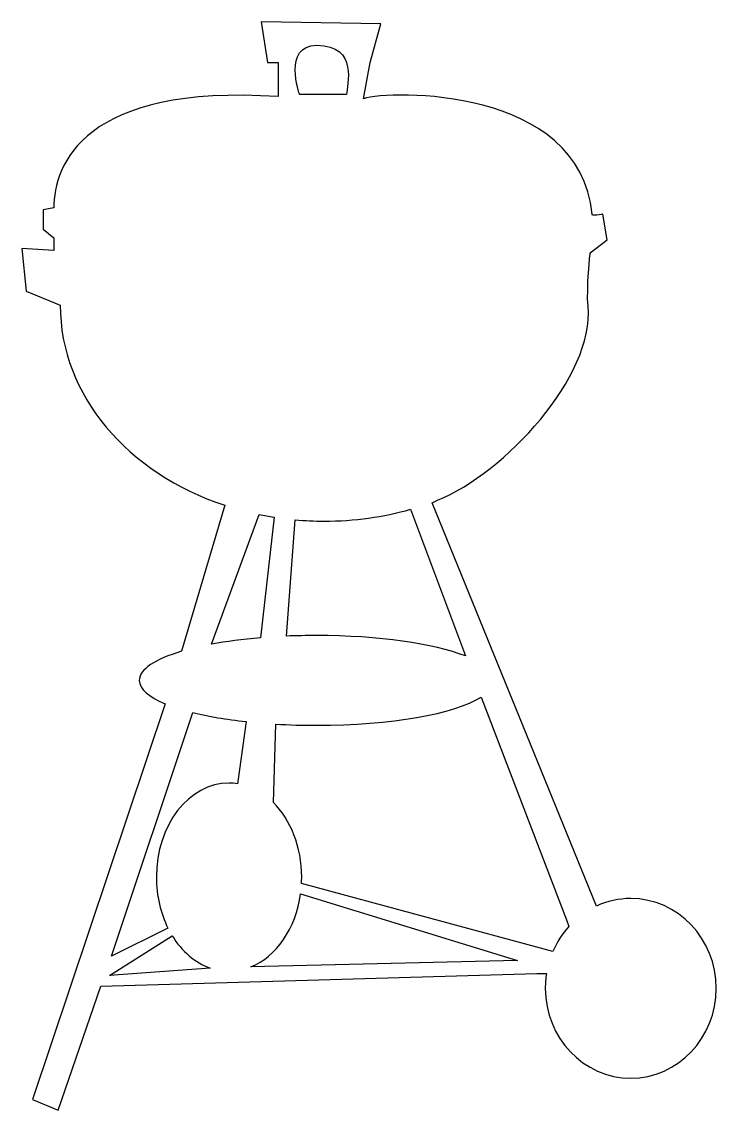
# Model space of a CAD drawing. Header units: centimetres. Extents: x -7.2 to 7.2, y -11.3 to 11.3.
import ezdxf

# ---------------------------------------------------------------- set-up
doc = ezdxf.new("R2010")
doc.units = ezdxf.units.CM
doc.header["$MEASUREMENT"] = 0
doc.layers.add('Camada 1', color=7, linetype='Continuous')

msp = doc.modelspace()

# ---------------------------------------------------------------- linework, layer by layer
at = {"layer": 'Camada 1'}
for points, knots in [([(4.54159, 5.38325), (4.67444, 3.92122), (2.8137, 1.92734), (1.41726, 1.36084), (1.41726, 1.36084), (1.41726, 1.36084), (1.30714, 1.30705), (1.30714, 1.30705), (1.30714, 1.30705), (1.30714, 1.30705), (4.71767, -7.04532), (4.71767, -7.04532), (4.71767, -7.04532), (4.93508, -6.94533), (5.17521, -6.88972), (5.42771, -6.88972), (5.42771, -6.88972), (6.40651, -6.88972), (7.19994, -7.72332), (7.19994, -8.75072), (7.19994, -8.75072), (7.19994, -9.77871), (6.40651, -10.61175), (5.42771, -10.61175), (5.42771, -10.61175), (4.44891, -10.61175), (3.65548, -9.77871), (3.65548, -8.75072), (3.65548, -8.75072), (3.65548, -8.64679), (3.66363, -8.54458), (3.67935, -8.4446), (3.67935, -8.4446), (3.67935, -8.4446), (3.47821, -8.44068), (3.47821, -8.44068), (3.47821, -8.44068), (3.47821, -8.44068), (-5.56055, -8.70631), (-5.56055, -8.70631), (-5.56055, -8.70631), (-5.56055, -8.70631), (-6.44669, -11.27621), (-6.44669, -11.27621), (-6.44669, -11.27621), (-6.44669, -11.27621), (-6.97837, -11.05491), (-6.97837, -11.05491), (-6.97837, -11.05491), (-6.97837, -11.05491), (-4.22943, -2.85365), (-4.22943, -2.85365), (-4.22943, -2.85365), (-4.56799, -2.71265), (-4.76307, -2.54753), (-4.76307, -2.37057), (-4.76307, -2.37057), (-4.76307, -2.14025), (-4.43263, -1.92959), (-3.88524, -1.76727), (-3.88524, -1.76727), (-3.88524, -1.76727), (-2.99111, 1.2575), (-2.99111, 1.2575), (-2.99111, 1.2575), (-4.99193, 1.923), (-6.40245, 3.529), (-6.40245, 5.40431), (-6.40245, 5.40431), (-6.40245, 5.40431), (-7.11135, 5.69348), (-7.11135, 5.69348), (-7.11135, 5.69348), (-7.11135, 5.69348), (-7.19996, 6.57959), (-7.19996, 6.57959), (-7.19996, 6.57959), (-7.19996, 6.57959), (-6.5353, 6.53535), (-6.5353, 6.53535), (-6.5353, 6.53535), (-6.5353, 6.53535), (-6.5353, 6.80118), (-6.5353, 6.80118), (-6.5353, 6.80118), (-6.5353, 6.80118), (-6.75689, 6.9784), (-6.75689, 6.9784), (-6.75689, 6.9784), (-6.75689, 6.9784), (-6.75689, 7.3771), (-6.75689, 7.3771), (-6.75689, 7.3771), (-6.75689, 7.3771), (-6.5353, 7.42147), (-6.5353, 7.42147), (-6.5353, 7.42147), (-6.5353, 8.30761), (-5.91501, 9.99124), (-1.88305, 9.72541), (-1.88305, 9.72541), (-1.88305, 9.6368), (-1.88305, 10.43431), (-1.88305, 10.43431), (-1.88305, 10.43431), (-1.88305, 10.43431), (-2.10451, 10.43431), (-2.10451, 10.43431), (-2.10451, 10.43431), (-2.10451, 10.43431), (-2.23752, 11.27621), (-2.23752, 11.27621), (-2.23752, 11.27621), (-2.23752, 11.27621), (0.24377, 11.23197), (0.24377, 11.23197), (0.24377, 11.23197), (0.24377, 11.23197), (0.02218, 10.43433), (0.02218, 10.43433), (0.02218, 10.43433), (0.02218, 10.43433), (-0.1108, 9.68119), (-0.1108, 9.68119), (-0.1108, 9.68119), (0.42101, 9.85841), (4.36407, 9.94688), (4.63006, 7.28848), (4.63006, 7.28848), (4.58595, 7.24424), (4.85165, 7.28848), (4.85165, 7.28848), (4.85165, 7.28848), (4.85165, 7.28848), (4.94039, 6.7568), (4.94039, 6.7568), (4.94039, 6.7568), (4.94039, 6.7568), (4.58595, 6.49097), (4.58595, 6.49097), (4.58595, 6.49097), (4.58596, 6.49098), (4.50732, 5.75989), (4.54159, 5.38325)], [0, 0, 0, 0, 0.02702703, 0.02702703, 0.02702703, 0.02702703, 0.05405405, 0.05405405, 0.05405405, 0.05405405, 0.08108108, 0.08108108, 0.08108108, 0.08108108, 0.10810811, 0.10810811, 0.10810811, 0.10810811, 0.13513514, 0.13513514, 0.13513514, 0.13513514, 0.16216216, 0.16216216, 0.16216216, 0.16216216, 0.18918919, 0.18918919, 0.18918919, 0.18918919, 0.21621622, 0.21621622, 0.21621622, 0.21621622, 0.24324324, 0.24324324, 0.24324324, 0.24324324, 0.27027027, 0.27027027, 0.27027027, 0.27027027, 0.2972973, 0.2972973, 0.2972973, 0.2972973, 0.32432432, 0.32432432, 0.32432432, 0.32432432, 0.35135135, 0.35135135, 0.35135135, 0.35135135, 0.37837838, 0.37837838, 0.37837838, 0.37837838, 0.40540541, 0.40540541, 0.40540541, 0.40540541, 0.43243243, 0.43243243, 0.43243243, 0.43243243, 0.45945946, 0.45945946, 0.45945946, 0.45945946, 0.48648649, 0.48648649, 0.48648649, 0.48648649, 0.51351351, 0.51351351, 0.51351351, 0.51351351, 0.54054054, 0.54054054, 0.54054054, 0.54054054, 0.56756757, 0.56756757, 0.56756757, 0.56756757, 0.59459459, 0.59459459, 0.59459459, 0.59459459, 0.62162162, 0.62162162, 0.62162162, 0.62162162, 0.64864865, 0.64864865, 0.64864865, 0.64864865, 0.67567568, 0.67567568, 0.67567568, 0.67567568, 0.7027027, 0.7027027, 0.7027027, 0.7027027, 0.72972973, 0.72972973, 0.72972973, 0.72972973, 0.75675676, 0.75675676, 0.75675676, 0.75675676, 0.78378378, 0.78378378, 0.78378378, 0.78378378, 0.81081081, 0.81081081, 0.81081081, 0.81081081, 0.83783784, 0.83783784, 0.83783784, 0.83783784, 0.86486486, 0.86486486, 0.86486486, 0.86486486, 0.89189189, 0.89189189, 0.89189189, 0.89189189, 0.91891892, 0.91891892, 0.91891892, 0.91891892, 0.94594595, 0.94594595, 0.94594595, 0.94594595, 1, 1, 1, 1]), ([(-1.43998, 9.76981), (-1.43998, 9.76981), (-0.46526, 9.76981), (-0.46526, 9.76981), (-0.46526, 9.76981), (-0.46526, 9.94703), (-0.19943, 10.78877), (-1.08555, 10.78877), (-1.08555, 10.78877), (-1.79444, 10.78877), (-1.43998, 9.76981), (-1.43998, 9.76981)], [0, 0, 0, 0, 0.25, 0.25, 0.25, 0.25, 0.5, 0.5, 0.5, 0.5, 1, 1, 1, 1]), ([(-1.70766, -1.45326), (-1.50544, -1.44485), (-1.29758, -1.44035), (-1.08555, -1.44035), (-1.08555, -1.44035), (0.20559, -1.44035), (1.34142, -1.60886), (1.99748, -1.86331), (1.99748, -1.86331), (1.99748, -1.86331), (0.8639, 1.17535), (0.8639, 1.17535), (0.8639, 1.17535), (0.3019, 1.01596), (-0.30196, 0.92931), (-0.9304, 0.92931), (-0.9304, 0.92931), (-1.13249, 0.92931), (-1.33188, 0.93831), (-1.52836, 0.95572), (-1.52836, 0.95572), (-1.52836, 0.95572), (-1.70766, -1.45326), (-1.70766, -1.45326)], [0, 0, 0, 0, 0.14285714, 0.14285714, 0.14285714, 0.14285714, 0.28571429, 0.28571429, 0.28571429, 0.28571429, 0.42857143, 0.42857143, 0.42857143, 0.42857143, 0.57142857, 0.57142857, 0.57142857, 0.57142857, 0.71428571, 0.71428571, 0.71428571, 0.71428571, 1, 1, 1, 1]), ([(-1.96928, 1.0099), (-2.07305, 1.0262), (-2.17587, 1.04488), (-2.27752, 1.06594), (-2.27752, 1.06594), (-2.27752, 1.06594), (-3.26587, -1.62125), (-3.26587, -1.62125), (-3.26587, -1.62125), (-2.96086, -1.5645), (-2.61986, -1.51901), (-2.25307, -1.48814), (-2.25307, -1.48814), (-2.25307, -1.48814), (-1.96928, 1.0099), (-1.96928, 1.0099)], [0, 0, 0, 0, 0.2, 0.2, 0.2, 0.2, 0.4, 0.4, 0.4, 0.4, 0.6, 0.6, 0.6, 0.6, 1, 1, 1, 1]), ([(-1.98291, -4.90285), (-1.6258, -5.25898), (-1.39577, -5.81789), (-1.39577, -6.44701), (-1.39577, -6.44701), (-1.39577, -6.49027), (-1.39688, -6.53353), (-1.399, -6.57623), (-1.399, -6.57623), (-1.399, -6.57623), (3.81075, -7.98842), (3.81075, -7.98842), (3.81075, -7.98842), (3.89359, -7.79517), (4.00678, -7.61935), (4.14439, -7.46767), (4.14439, -7.46767), (4.14439, -7.46767), (4.09835, -7.33286), (4.09835, -7.33286), (4.09835, -7.33286), (4.09835, -7.33286), (2.323, -2.72051), (2.323, -2.72051), (2.323, -2.72051), (1.77616, -3.06037), (0.45607, -3.30077), (-1.08557, -3.30077), (-1.08557, -3.30077), (-1.37571, -3.30077), (-1.65797, -3.29236), (-1.92872, -3.27606), (-1.92872, -3.27606), (-1.92872, -3.27606), (-1.98291, -4.90285), (-1.98291, -4.90285)], [0, 0, 0, 0, 0.1, 0.1, 0.1, 0.1, 0.2, 0.2, 0.2, 0.2, 0.3, 0.3, 0.3, 0.3, 0.4, 0.4, 0.4, 0.4, 0.5, 0.5, 0.5, 0.5, 0.6, 0.6, 0.6, 0.6, 0.7, 0.7, 0.7, 0.7, 0.8, 0.8, 0.8, 0.8, 1, 1, 1, 1]), ([(-2.54771, -3.22441), (-2.9617, -3.1789), (-3.33625, -3.11485), (-3.65459, -3.03624), (-3.65459, -3.03624), (-3.65459, -3.03624), (-5.33909, -8.08616), (-5.33909, -8.08616), (-5.33909, -8.08616), (-5.33909, -8.08616), (-4.16844, -7.5031), (-4.16844, -7.5031), (-4.16844, -7.5031), (-4.32039, -7.19864), (-4.40858, -6.83632), (-4.40858, -6.44704), (-4.40858, -6.44704), (-4.40858, -5.37021), (-3.73408, -4.4973), (-2.90215, -4.4973), (-2.90215, -4.4973), (-2.84331, -4.4973), (-2.78518, -4.5018), (-2.728, -4.51021), (-2.728, -4.51021), (-2.728, -4.51021), (-2.54771, -3.22441), (-2.54771, -3.22441)], [0, 0, 0, 0, 0.125, 0.125, 0.125, 0.125, 0.25, 0.25, 0.25, 0.25, 0.375, 0.375, 0.375, 0.375, 0.5, 0.5, 0.5, 0.5, 0.625, 0.625, 0.625, 0.625, 0.75, 0.75, 0.75, 0.75, 1, 1, 1, 1]), ([(3.07939, -8.1749), (3.07939, -8.1749), (-1.41908, -6.79081), (-1.41908, -6.79081), (-1.41908, -6.79081), (-1.51822, -7.5104), (-1.92211, -8.09346), (-2.45196, -8.30806), (-2.45196, -8.30806), (-2.45196, -8.30806), (3.07939, -8.1749), (3.07939, -8.1749)], [0, 0, 0, 0, 0.25, 0.25, 0.25, 0.25, 0.5, 0.5, 0.5, 0.5, 1, 1, 1, 1]), ([(-5.38333, -8.48499), (-5.38333, -8.48499), (-3.29439, -8.32939), (-3.29439, -8.32939), (-3.29439, -8.32939), (-3.60895, -8.21985), (-3.88296, -7.98167), (-4.08039, -7.6615), (-4.08039, -7.6615), (-4.08039, -7.6615), (-5.38333, -8.48499), (-5.38333, -8.48499)], [0, 0, 0, 0, 0.25, 0.25, 0.25, 0.25, 0.5, 0.5, 0.5, 0.5, 1, 1, 1, 1])]:
    msp.add_open_spline(points, degree=3, knots=knots, dxfattribs=at)

doc.saveas('drawing.dxf')
